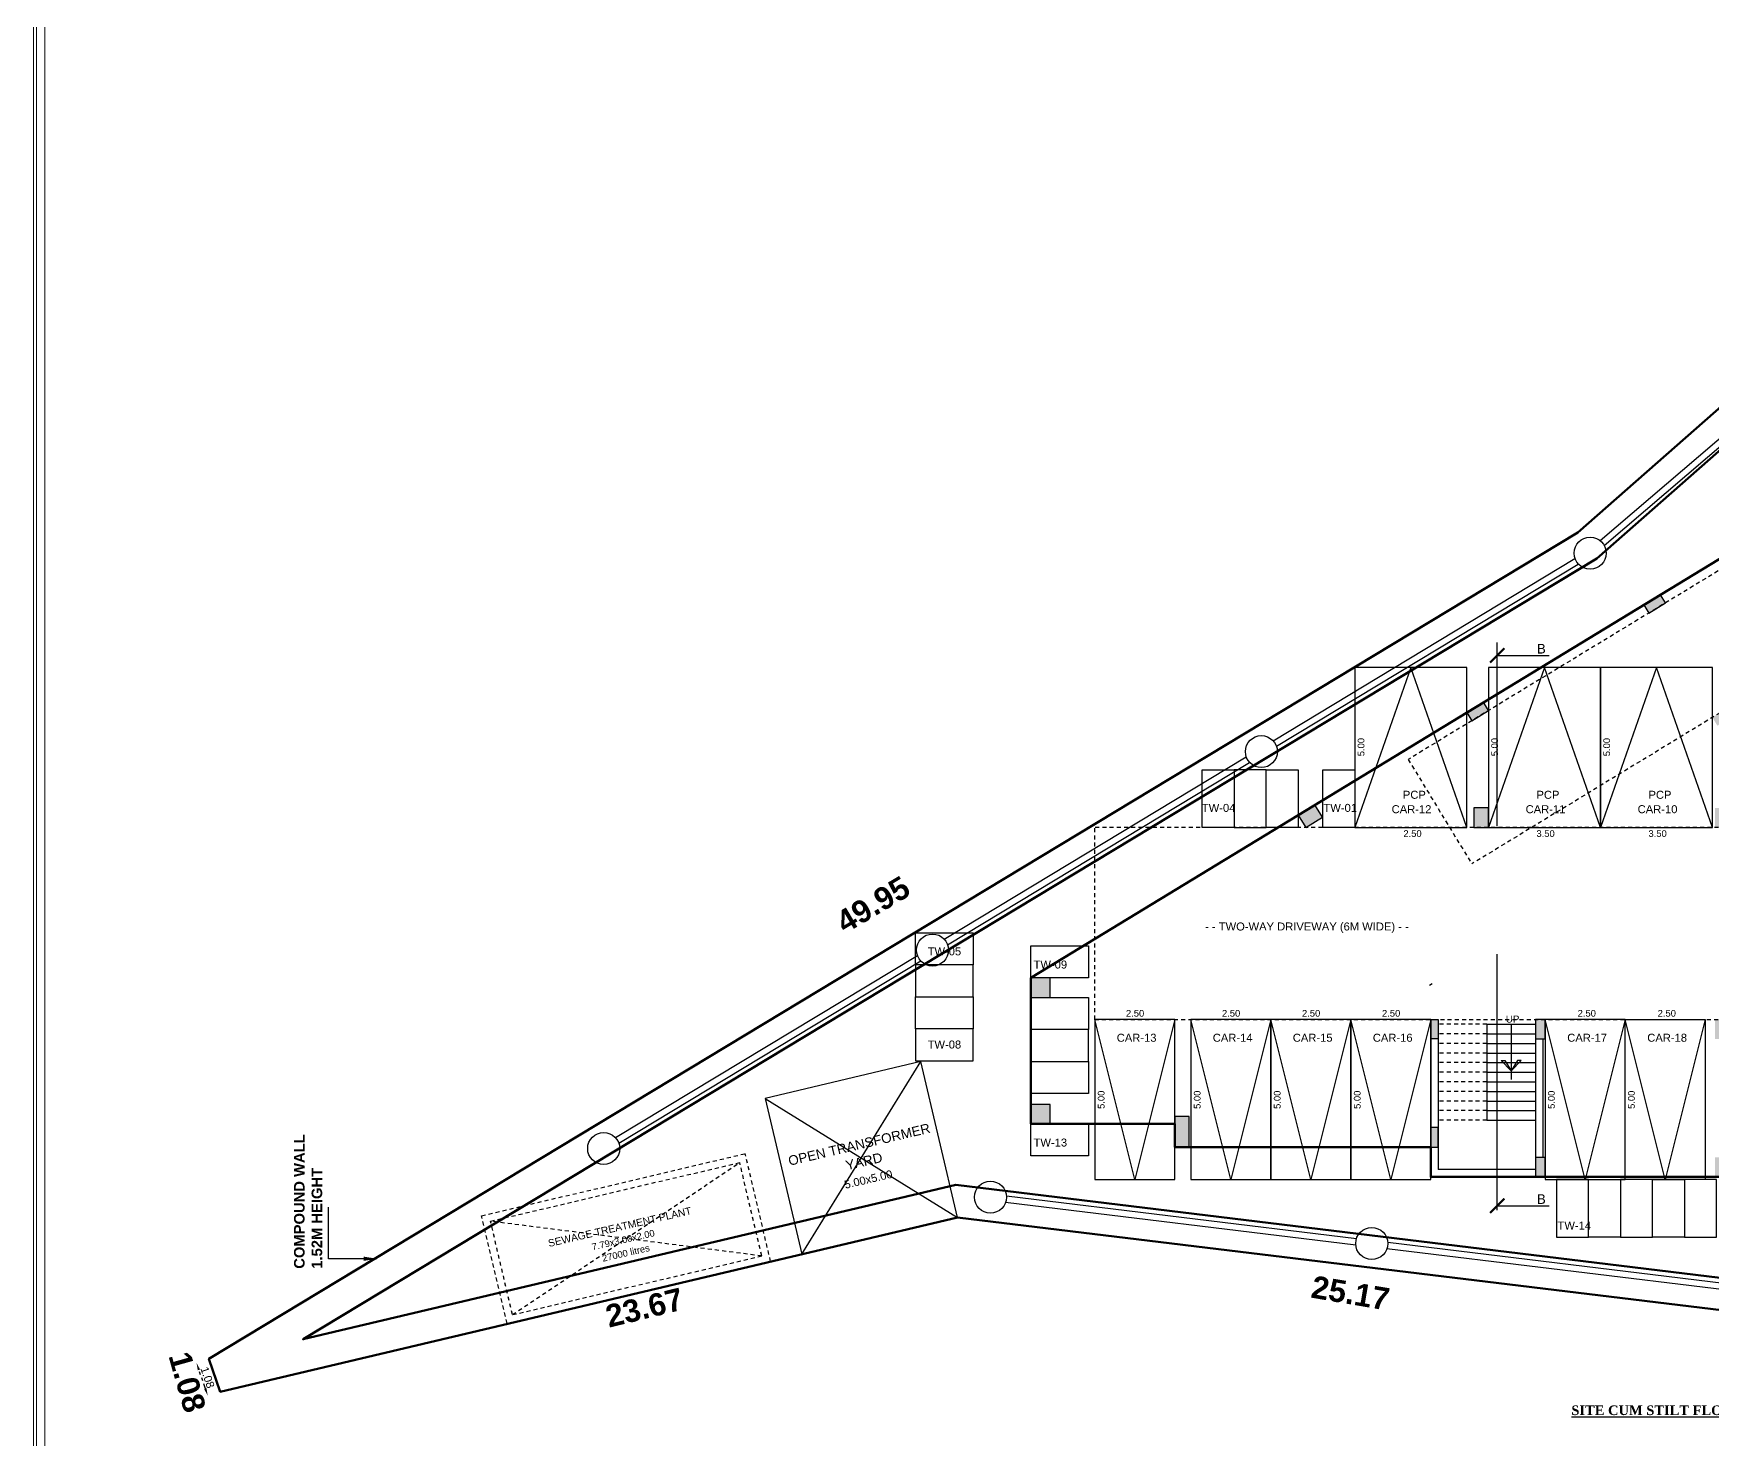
# Model space of a CAD drawing. Header units: metres. Extents: x 0 to 413, y 0 to 124.
# Drawn here: x 0 to 52.5, y 26.2 to 70.1 of the extents above; entities that cross this region are included whole.
import ezdxf
from ezdxf.enums import TextEntityAlignment as Align

# ---------------------------------------------------------------- set-up
doc = ezdxf.new("R2010")
doc.units = ezdxf.units.M
doc.header["$LTSCALE"] = 0.5
doc.header["$MEASUREMENT"] = 0
for name, pattern in [('11010-XREF_SECT REF1$0${ Wide Dash }', [12, 4, -2, 4, -2]), ('HIDDEN', [0.375, 0.25, -0.125]), ('PHANTOM2', [1.25, 0.625, -0.125, 0.125, -0.125, 0.125, -0.125])]:
    doc.linetypes.add(name, pattern=pattern)
doc.layers.add('DIM', color=5, linetype='Continuous')
doc.styles.add('Arial', font='times.ttf', dxfattribs={"height": 9})
doc.styles.add('Arial-Bold', font='times.ttf')
doc.styles.add('ARIAL-TITLE', font='arialbd.ttf')
doc.styles.add('Ramesh', font='romantic.ttf')
doc.styles.get("Standard").update_dxf_attribs({"font": 'arial.ttf'})
doc.styles.add('style2', font='swiss.ttf')
doc.dimstyles.new('Metre 1', dxfattribs={"dimscale": 0.05, "dimtxt": 7.5, "dimasz": 6, "dimexe": 5, "dimexo": 4, "dimgap": 1.5, "dimtad": 1, "dimzin": 3, "dimdsep": 46, "dimtxsty": 'Arial', "dimblk": 'ARCHTICK', "dimcen": 0.09, "dimdle": 4, "dimse1": 1, "dimse2": 1, "dimsd1": 1, "dimsd2": 1, "dimclrd": 1, "dimclre": 1, "dimclrt": 1, "dimadec": 0, "dimazin": 0, "dimtfac": 1, "dimtofl": 0, "dimtmove": 2, "dimatfit": 0, "dimldrblk": 'ARCHTICK', "dimfxl": 0, "dimtolj": 1, "dimtzin": 0, "dimarcsym": 0})
doc.dimstyles.new('PLAN', dxfattribs={"dimtxt": 0.25, "dimasz": 0.23, "dimexe": 0.18, "dimexo": 0, "dimgap": 0.05, "dimtad": 1, "dimzin": 2, "dimdsep": 46, "dimtxsty": 'style2', "dimcen": 0.09, "dimse1": 1, "dimse2": 1, "dimclrd": 70, "dimclre": 50, "dimclrt": 4, "dimadec": 0, "dimazin": 0, "dimtfac": 1, "dimtofl": 0, "dimtmove": 2, "dimatfit": 3, "dimfxl": 0, "dimtvp": 0.1, "dimtolj": 1, "dimtzin": 2, "dimarcsym": 0})
doc.dimstyles.new('STY', dxfattribs={"dimscale": 0.9, "dimtxt": 0.23, "dimasz": 0.18, "dimexe": 0.15, "dimexo": 0.6, "dimgap": 0.1, "dimtad": 1, "dimtih": 1, "dimtoh": 1, "dimzin": 0, "dimdsep": 46, "dimtxsty": 'Arial-Bold', "dimblk": 'CLOSEDBLANK', "dimcen": 0.09375, "dimdle": 0.1, "dimse1": 1, "dimse2": 1, "dimadec": 0, "dimazin": 0, "dimtfac": 1, "dimtmove": 2, "dimatfit": 2, "dimfxl": 0, "dimtolj": 1, "dimtzin": 0, "dimarcsym": 0})

# ---------------------------------------------------------------- blocks, each defined once
blk = doc.blocks.new('_ArchTick')
at = {"layer": 'DIM', "color": 0, "const_width": 0.15}
blk.add_lwpolyline([(-0.5, -0.5), (0.5, 0.5)], dxfattribs=at)
blk = doc.blocks.new('*D182')
at = {"color": 70, "linetype": 'PHANTOM2', "lineweight": -2, "ltscale": 0.5}
blk.add_line((5.367, 27.753), (5.166, 28.341), dxfattribs=at)
at = {"color": 70, "ltscale": 0.5}
for points in [[(5.202, 28.353), (5.129, 28.328), (5.091, 28.558)], [(5.403, 27.765), (5.33, 27.741), (5.441, 27.535)]]:
    blk.add_solid(points, dxfattribs=at)
at = {"layer": 'Defpoints', "color": 0, "ltscale": 0.5}
for p in [(5.091, 28.558), (5.478, 28.69), (5.828, 27.668)]:
    blk.add_point(p, dxfattribs=at)
at = {"color": 4, "ltscale": 0.5, "insert": (5.435, 28.104), "char_height": 0.25, "attachment_point": 5, "rotation": 288.88, "style": 'style2'}
blk.add_mtext('\\A1;1.08', dxfattribs=at)
blk = doc.blocks.new('_ClosedBlank')
at = {"color": 0, "linetype": 'ByBlock', "lineweight": -2}
for p, q in [((-1, 0.17), (0, 0)), ((-1, 0.17), (-1, -0.17)), ((0, 0), (-1, -0.17))]:
    blk.add_line(p, q, dxfattribs=at)

msp = doc.modelspace()

# ---------------------------------------------------------------- hatches: boundary and pattern name
h = msp.add_hatch(color=7)
h.dxf.hatch_style = 1
h.paths.add_polyline_path([(31.153, 36.027), (31.763, 36.027), (31.763, 36.637), (31.153, 36.637)])
h.paths.add_polyline_path([(31.153, 39.979), (31.763, 39.979), (31.763, 40.589), (31.153, 40.589)])
h.paths.add_polyline_path([(35.652, 35.303), (36.102, 35.303), (36.102, 36.257), (35.652, 36.257)])
h.paths.add_polyline_path([(43.652, 35.303), (43.882, 35.303), (43.882, 35.913), (43.652, 35.913)])
h.paths.add_polyline_path([(43.882, 38.68), (43.652, 38.68), (43.652, 39.29), (43.882, 39.29)])
h.paths.add_polyline_path([(46.922, 38.68), (47.222, 38.68), (47.222, 39.29), (46.922, 39.29)])
h.paths.add_polyline_path([(46.922, 34.371), (47.222, 34.371), (47.222, 34.981), (46.922, 34.981)])
h.paths.add_polyline_path([(52.534, 34.371), (53.144, 34.371), (53.144, 34.981), (52.534, 34.981)])
h.paths.add_polyline_path([(52.534, 38.68), (53.144, 38.68), (53.144, 39.29), (52.534, 39.29)])
h.paths.add_polyline_path([(60.644, 38.68), (61.254, 38.68), (61.254, 39.29), (60.644, 39.29)])
h.paths.add_polyline_path([(60.644, 34.371), (61.254, 34.371), (61.254, 34.981), (60.644, 34.981)])
h.paths.add_polyline_path([(68.754, 34.371), (69.364, 34.371), (69.364, 34.981), (68.754, 34.981)])
h.paths.add_polyline_path([(68.754, 38.68), (69.364, 38.68), (69.364, 39.29), (68.754, 39.29)])
h.paths.add_polyline_path([(72.222, 38.39), (72.522, 38.39), (72.522, 39.29), (72.222, 39.29)])
h.paths.add_polyline_path([(72.222, 34.371), (72.522, 34.371), (72.522, 34.981), (72.222, 34.981)])
h.paths.add_polyline_path([(72.222, 45.29), (72.522, 45.29), (72.522, 46.19), (72.222, 46.19)])
h.paths.add_polyline_path([(68.754, 45.29), (69.364, 45.29), (69.364, 45.9), (68.754, 45.9)])
h.paths.add_polyline_path([(72.222, 49.884), (72.522, 49.884), (72.522, 50.784), (72.222, 50.784)])
h.paths.add_polyline_path([(63.992, 50.324), (64.602, 50.324), (64.602, 50.784), (63.992, 50.784)])
h.paths.add_polyline_path([(60.644, 45.29), (61.254, 45.29), (61.254, 45.9), (60.644, 45.9)])
h.paths.add_polyline_path([(52.534, 45.29), (53.144, 45.29), (53.144, 45.9), (52.534, 45.9)])
h.paths.add_polyline_path([(52.45, 48.727), (52.606, 48.47), (53.127, 48.787), (52.972, 49.044)])
h.paths.add_polyline_path([(55.44, 50.546), (55.596, 50.29), (56.117, 50.607), (55.961, 50.863)])
h.paths.add_polyline_path([(54.616, 56.094), (54.736, 55.897), (55.257, 56.214), (55.137, 56.411)])
h.paths.add_polyline_path([(53.298, 54.066), (53.454, 53.809), (53.976, 54.126), (53.82, 54.383)])
h.paths.add_polyline_path([(50.309, 52.246), (50.465, 51.99), (50.986, 52.307), (50.83, 52.563)])
h.paths.add_polyline_path([(44.782, 48.883), (44.938, 48.626), (45.459, 48.943), (45.303, 49.2)])
h.paths.add_polyline_path([(45, 45.29), (45.45, 45.29), (45.45, 45.9), (45, 45.9)])
h.paths.add_polyline_path([(40.266, 45.608), (40.032, 45.992), (39.511, 45.675), (39.745, 45.291)])
h.paths.add_polyline_path([(60.688, 59.789), (60.808, 59.592), (61.329, 59.91), (61.209, 60.106)])
h.paths.add_polyline_path([(62.614, 56.009), (62.734, 55.813), (63.255, 56.13), (63.136, 56.327)])
h.paths.add_polyline_path([(59.352, 54.024), (59.472, 53.828), (59.993, 54.145), (59.873, 54.341)])
h.paths.add_polyline_path([(62.932, 53.698), (63.052, 53.501), (63.573, 53.818), (63.453, 54.015)])
h.paths.add_polyline_path([(60.584, 52), (60.781, 52.119), (60.469, 52.632), (60.272, 52.512)])
h.paths.add_polyline_path([(62.92, 51.372), (63.039, 51.176), (63.56, 51.493), (63.441, 51.689)])
h.paths.add_polyline_path([(61.494, 50.505), (61.614, 50.308), (62.135, 50.625), (62.015, 50.822)])

# ---------------------------------------------------------------- linework, layer by layer
at = {"color": 7}
for p, q in [((48.939, 54.256), (55.911, 60.213)), ((49.069, 54.104), (56.041, 60.061)), ((38.726, 47.999), (48.152, 53.689)), ((38.829, 47.828), (48.255, 53.517)), ((28.452, 41.798), (37.887, 47.493)), ((28.556, 41.627), (37.99, 47.322)), ((18.179, 35.597), (27.613, 41.292)), ((18.282, 35.426), (27.717, 41.121)), ((46.162, 39.141), (46.162, 37.418)), ((24, 31.958), (27.719, 37.972)), ((45.847, 38.01), (45.966, 38.01)), ((46.162, 37.69), (45.847, 38.01)), ((45.966, 38.01), (46.162, 37.69)), ((46.358, 38.01), (46.162, 37.69)), ((46.162, 37.69), (46.478, 38.01)), ((46.478, 38.01), (46.358, 38.01)), ((22.853, 36.825), (28.866, 33.106)), ((30.368, 33.578), (41.308, 32.25)), ((30.392, 33.777), (41.332, 32.448)), ((42.281, 32.132), (53.256, 30.799)), ((42.305, 32.33), (53.234, 31.003))]:
    msp.add_line(p, q, dxfattribs=at)
at = {"color": 7, "linetype": 'HIDDEN'}
for p, q in [((55.161, 55.199), (31.153, 40.589)), ((55.316, 54.942), (42.946, 47.415)), ((57.301, 51.679), (44.932, 44.151)), ((42.946, 47.415), (44.932, 44.151)), ((78.292, 45.29), (33.152, 45.29)), ((33.152, 39.29), (33.152, 45.29)), ((31.153, 40.589), (31.153, 36.027)), ((33.152, 39.29), (78.292, 39.29)), ((45.402, 39.141), (43.882, 39.141)), ((45.402, 38.841), (43.882, 38.841)), ((45.402, 38.541), (43.882, 38.541)), ((45.402, 38.241), (43.882, 38.241)), ((45.402, 37.941), (43.882, 37.941)), ((45.402, 37.641), (43.882, 37.641)), ((45.402, 37.341), (43.882, 37.341)), ((45.402, 37.041), (43.882, 37.041)), ((45.402, 36.741), (43.882, 36.741)), ((45.402, 36.441), (43.882, 36.441)), ((31.153, 36.027), (35.652, 36.027)), ((45.402, 36.141), (43.882, 36.141)), ((35.802, 35.303), (43.652, 35.303)), ((13.998, 33.157), (22.233, 35.097)), ((14.275, 32.986), (22.062, 34.82)), ((14.963, 30.066), (22.062, 34.82)), ((22.75, 31.9), (22.062, 34.82)), ((23.026, 31.729), (22.233, 35.097)), ((47.152, 34.371), (72.522, 34.371)), ((14.792, 29.79), (13.998, 33.157)), ((14.963, 30.066), (14.275, 32.986)), ((22.75, 31.9), (14.275, 32.986)), ((14.792, 29.79), (23.026, 31.729)), ((14.963, 30.066), (22.75, 31.9))]:
    msp.add_line(p, q, dxfattribs=at)
at = {"color": 7, "linetype": '11010-XREF_SECT REF1$0${ Wide Dash }', "ltscale": 4}
msp.add_line((45.728, 33.329), (45.728, 51.069), dxfattribs=at)
at = {"color": 7, "linetype": 'ByBlock'}
msp.add_line((43.61, 40.357), (43.696, 40.41), dxfattribs=at)
at = {"color": 7, "ltscale": 10}
for p, q in [((43.652, 39.29), (43.652, 34.371)), ((43.652, 39.29), (43.882, 39.29)), ((43.882, 39.29), (43.882, 34.601)), ((45.402, 39.141), (45.402, 36.141)), ((45.402, 39.141), (46.922, 39.141)), ((45.402, 38.841), (46.922, 38.841)), ((46.922, 39.29), (46.922, 34.601)), ((47.222, 39.29), (46.922, 39.29)), ((45.402, 38.541), (46.922, 38.541)), ((47.152, 38.68), (47.152, 34.981)), ((45.402, 38.241), (46.922, 38.241)), ((45.402, 37.941), (46.922, 37.941)), ((45.402, 37.641), (46.922, 37.641)), ((45.402, 37.341), (46.922, 37.341)), ((45.402, 37.041), (46.922, 37.041)), ((45.402, 36.741), (46.922, 36.741)), ((45.402, 36.441), (46.922, 36.441)), ((45.402, 36.141), (46.922, 36.141)), ((47.152, 34.371), (43.652, 34.371)), ((46.922, 34.601), (43.882, 34.601))]:
    msp.add_line(p, q, dxfattribs=at)
at = {"linetype": 'ByBlock', "lineweight": 20}
for points in [[(0, 110.639), (176.803, 110.639), (176.803, 0), (0, 0)], [(0.088, 110.551), (176.715, 110.551), (176.715, 0.088), (0.088, 0.088)], [(0.351, 110.288), (176.452, 110.288), (176.452, 0.351), (0.351, 0.351)]]:
    msp.add_lwpolyline(points, close=True, dxfattribs=at)
at = {"color": 114, "linetype": 'ByBlock', "lineweight": 60}
msp.add_lwpolyline([(78.522, 31.167), (53.85, 30.072), (53.85, 30.072), (28.866, 33.106), (5.831, 27.658), (5.478, 28.69), (48.242, 54.502), (64.721, 68.99), (64.721, 68.99), (64.721, 68.99), (66.618, 53.821), (78.522, 54.744), (78.522, 31.167)], dxfattribs=at)
at = {"color": 7, "linetype": 'ByBlock', "lineweight": 60}
msp.add_lwpolyline([(77.522, 53.663), (77.522, 54.666), (66.618, 53.821), (64.721, 68.99), (64.721, 68.99), (64.721, 68.99), (48.242, 54.502), (5.478, 28.69), (5.831, 27.658), (28.866, 33.106), (53.85, 30.072), (53.85, 30.072), (77.522, 31.123), (77.522, 32.124), (53.888, 31.075), (28.81, 34.12), (8.419, 29.297), (48.835, 53.692), (63.963, 66.992), (65.744, 52.75)], close=True, dxfattribs=at)
at = {"color": 1, "lineweight": 60, "ltscale": 0.5}
msp.add_lwpolyline([(31.153, 36.027), (31.153, 40.589), (55.161, 55.199), (54.616, 56.094), (62.649, 60.982), (63.255, 56.13), (62.46, 55.646), (63.573, 53.818), (62.531, 53.184), (63.992, 50.784), (72.522, 50.784), (72.522, 34.371), (43.652, 34.371), (43.652, 35.303), (35.652, 35.303), (35.652, 36.027), (31.153, 36.027)], close=True, dxfattribs=at)
at = {"color": 7, "linetype": 'ByBlock'}
for points in [[(50.309, 52.246), (50.465, 51.99), (50.986, 52.307), (50.83, 52.563)], [(44.782, 48.883), (44.938, 48.626), (45.459, 48.943), (45.303, 49.2)], [(40.266, 45.608), (40.032, 45.992), (39.511, 45.675), (39.745, 45.291)], [(45, 45.29), (45.45, 45.29), (45.45, 45.9), (45, 45.9)], [(31.153, 39.979), (31.763, 39.979), (31.763, 40.589), (31.153, 40.589)], [(43.882, 38.68), (43.652, 38.68), (43.652, 39.29), (43.882, 39.29)], [(46.922, 38.68), (47.222, 38.68), (47.222, 39.29), (46.922, 39.29)], [(31.153, 36.027), (31.763, 36.027), (31.763, 36.637), (31.153, 36.637)], [(35.652, 35.303), (36.102, 35.303), (36.102, 36.257), (35.652, 36.257)], [(43.652, 35.303), (43.882, 35.303), (43.882, 35.913), (43.652, 35.913)], [(46.922, 34.371), (47.222, 34.371), (47.222, 34.981), (46.922, 34.981)]]:
    msp.add_lwpolyline(points, close=True, dxfattribs=at)
at = {"color": 7}
for points in [[(44.776, 50.29), (41.276, 50.29), (41.276, 45.29), (44.776, 45.29)], [(48.95, 50.29), (45.45, 50.29), (45.45, 45.29), (48.95, 45.29)], [(52.45, 50.29), (48.95, 50.29), (48.95, 45.29), (52.45, 45.29)], [(37.511, 45.29), (36.511, 45.29), (36.511, 47.09), (37.511, 47.09)], [(37.511, 45.29), (38.511, 45.29), (38.511, 47.09), (37.511, 47.09)], [(39.511, 45.29), (38.511, 45.29), (38.511, 47.09), (39.511, 47.09)], [(41.276, 45.29), (40.276, 45.29), (40.276, 47.09), (41.276, 47.09)], [(29.353, 42.001), (29.353, 41.001), (27.553, 41.001), (27.553, 42.001)], [(31.153, 40.589), (31.153, 41.589), (32.953, 41.589), (32.953, 40.589)], [(29.353, 40.001), (29.353, 41.001), (27.553, 41.001), (27.553, 40.001)], [(29.353, 40.001), (29.353, 39.001), (27.553, 39.001), (27.553, 40.001)], [(31.153, 38.979), (31.153, 39.979), (32.953, 39.979), (32.953, 38.979)], [(29.353, 38.001), (29.353, 39.001), (27.553, 39.001), (27.553, 38.001)], [(31.153, 38.979), (31.153, 37.979), (32.953, 37.979), (32.953, 38.979)], [(33.152, 34.29), (35.652, 34.29), (35.652, 39.29), (33.152, 39.29)], [(36.152, 34.29), (38.652, 34.29), (38.652, 39.29), (36.152, 39.29)], [(38.652, 34.29), (41.152, 34.29), (41.152, 39.29), (38.652, 39.29)], [(41.152, 34.29), (43.652, 34.29), (43.652, 39.29), (41.152, 39.29)], [(47.222, 34.29), (49.722, 34.29), (49.722, 39.29), (47.222, 39.29)], [(52.222, 34.29), (49.722, 34.29), (49.722, 39.29), (52.222, 39.29)], [(24, 31.958), (28.866, 33.106), (27.719, 37.972), (22.853, 36.825)], [(31.153, 36.979), (31.153, 37.979), (32.953, 37.979), (32.953, 36.979)], [(31.153, 35.027), (31.153, 36.027), (32.953, 36.027), (32.953, 35.027)], [(47.574, 32.49), (48.574, 32.49), (48.574, 34.29), (47.574, 34.29)], [(49.574, 32.49), (48.574, 32.49), (48.574, 34.29), (49.574, 34.29)], [(49.574, 32.49), (50.574, 32.49), (50.574, 34.29), (49.574, 34.29)], [(51.574, 32.49), (50.574, 32.49), (50.574, 34.29), (51.574, 34.29)], [(51.574, 32.49), (52.574, 32.49), (52.574, 34.29), (51.574, 34.29)]]:
    msp.add_lwpolyline(points, close=True, dxfattribs=at)
for points in [[(44.776, 45.29), (43.026, 50.29), (41.276, 45.29)], [(48.95, 45.29), (47.2, 50.29), (45.45, 45.29)], [(52.45, 45.29), (50.7, 50.29), (48.95, 45.29)], [(35.652, 39.29), (34.402, 34.29), (33.152, 39.29)], [(38.652, 39.29), (37.402, 34.29), (36.152, 39.29)], [(41.152, 39.29), (39.902, 34.29), (38.652, 39.29)], [(43.652, 39.29), (42.402, 34.29), (41.152, 39.29)], [(49.722, 39.29), (48.472, 34.29), (47.222, 39.29)], [(52.222, 39.29), (50.972, 34.29), (49.722, 39.29)]]:
    msp.add_lwpolyline(points, dxfattribs=at)
for centre in [(48.632, 53.861), (38.358, 47.66), (28.085, 41.459), (17.811, 35.258), (29.894, 33.736), (41.807, 32.29)]:
    msp.add_circle(centre, 0.5, dxfattribs=at)

# ---------------------------------------------------------------- texts
for p in [(47.105, 50.725), (47.105, 33.527)]:
    msp.add_text('B', height=0.3, dxfattribs=at).set_placement(p, align=Align.CENTER)
for s, height, rotation, p in [('5.00', 0.21, 90, (41.577, 47.515)), ('5.00', 0.21, 90, (45.752, 47.515)), ('5.00', 0.21, 90, (49.252, 47.515)), ('5.00', 0.21, 90, (33.458, 36.495)), ('5.00', 0.21, 90, (36.458, 36.495)), ('5.00', 0.21, 90, (38.958, 36.495)), ('5.00', 0.21, 90, (41.458, 36.495)), ('5.00', 0.21, 90, (47.524, 36.495)), ('5.00', 0.21, 90, (50.024, 36.495)), ('OPEN TRANSFORMER', 0.3, 13.2629, (23.618, 34.717)), ('YARD', 0.3, 13.2629, (25.413, 34.578)), ('5.00x5.00', 0.25, 13.2629, (25.362, 33.998))]:
    msp.add_text(s, height=height, rotation=rotation, dxfattribs=at).set_placement(p)
for s, height, p in [('PCP', 0.25, (42.779, 46.186)), ('PCP', 0.25, (46.953, 46.186)), ('PCP', 0.25, (50.453, 46.186)), ('TW-04', 0.25, (36.5, 45.776)), ('TW-01', 0.25, (40.299, 45.776)), ('CAR-12', 0.25, (42.429, 45.735)), ('CAR-11', 0.25, (46.615, 45.735)), ('CAR-10', 0.25, (50.115, 45.735)), ('2.50', 0.21, (42.795, 44.994)), ('3.50', 0.21, (46.953, 44.994)), ('3.50', 0.21, (50.453, 44.994)), ('- - TWO-WAY DRIVEWAY (6M WIDE) - - ', 0.25, (36.601, 42.07)), ('TW-05', 0.25, (27.932, 41.293)), ('TW-09', 0.25, (31.242, 40.881)), ('2.50', 0.21, (34.128, 39.378)), ('2.50', 0.21, (37.128, 39.378)), ('2.50', 0.21, (39.628, 39.378)), ('2.50', 0.21, (42.128, 39.378)), ('UP', 0.22, (45.994, 39.192)), ('2.50', 0.21, (48.24, 39.378)), ('2.50', 0.21, (50.74, 39.378)), ('CAR-13', 0.25, (33.84, 38.594)), ('CAR-14', 0.25, (36.84, 38.594)), ('CAR-15', 0.25, (39.34, 38.594)), ('CAR-16', 0.25, (41.84, 38.594)), ('CAR-17', 0.25, (47.915, 38.594)), ('CAR-18', 0.25, (50.415, 38.594)), ('TW-08', 0.25, (27.932, 38.382)), ('TW-13', 0.25, (31.242, 35.319)), ('TW-14', 0.25, (47.612, 32.726))]:
    msp.add_text(s, height=height, dxfattribs=at).set_placement(p)
at = {"lineweight": 20, "style": 'ARIAL-TITLE'}
for s, rotation, p in [('49.95', 30.6694, (25.349, 41.958)), ('25.17', 350.3175, (39.879, 30.604)), ('23.67', 13.7169, (17.977, 29.658)), ('1.08', 285.7856, (4.21, 28.781))]:
    msp.add_text(s, height=0.7, rotation=rotation, dxfattribs=at).set_placement(p)
at = {"color": 7}
for s, height, p in [('SEWAGE TREATMENT PLANT', 0.23, (18.338, 32.695)), ('7.79x3.00x2.00', 0.21, (18.445, 32.299)), ('27000 litres', 0.21, (18.528, 31.889))]:
    msp.add_text(s, height=height, rotation=13, dxfattribs=at).set_placement(p, align=Align.CENTER)
at = {"lineweight": 20, "insert": (9.021, 31.501), "char_height": 0.33, "width": 13.82822, "attachment_point": 7, "rotation": 90, "style": 'ARIAL-TITLE'}
msp.add_mtext('COMPOUND WALL \\P1.52M HEIGHT', dxfattribs=at)
at = {"color": 7, "insert": (51.417, 26.924), "char_height": 0.3, "attachment_point": 8, "style": 'Ramesh'}
msp.add_mtext('{\\fRomantic|b1|i0|c2|p2;\\L\\C0;SITE CUM STILT FLOOR PLAN}', dxfattribs=at)

# ---------------------------------------------------------------- dimensions: what is measured, and where the dimension line sits
at = {"color": 5, "ltscale": 0.5}
dim = msp.add_aligned_dim(p1=(5.828, 27.668), p2=(5.478, 28.69), distance=0.409, dimstyle='PLAN', override={"dimfxl": 0.18, "dimfxlon": 1, "dimarcsym": 2}, dxfattribs=at)
dim.commit()
dim.dimension.update_dxf_attribs({"geometry": '*D182', "text_midpoint": (5.435, 28.104)})

# ---------------------------------------------------------------- leaders
at = {"color": 7, "ltscale": 10}
for points in [[(45.728, 50.668), (47.354, 50.668)], [(45.728, 33.47), (47.354, 33.47)]]:
    msp.add_leader(points, dimstyle='Metre 1', override={"dimasz": 9, "dimgap": 1.5, "dimtad": 0, "dimclrd": 7}, dxfattribs=at)
at = {"linetype": 'ByBlock', "lineweight": 20}
msp.add_leader([(10.722, 31.813), (9.215, 31.813), (9.215, 33.422)], dimstyle='STY', override={"dimasz": 0.45, "dimgap": 0.1, "dimtad": 0, "dimfxl": 0.75, "dimfxlon": 1, "dimtfill": 1, "dimarcsym": 1}, dxfattribs=at)

doc.saveas('drawing.dxf')
